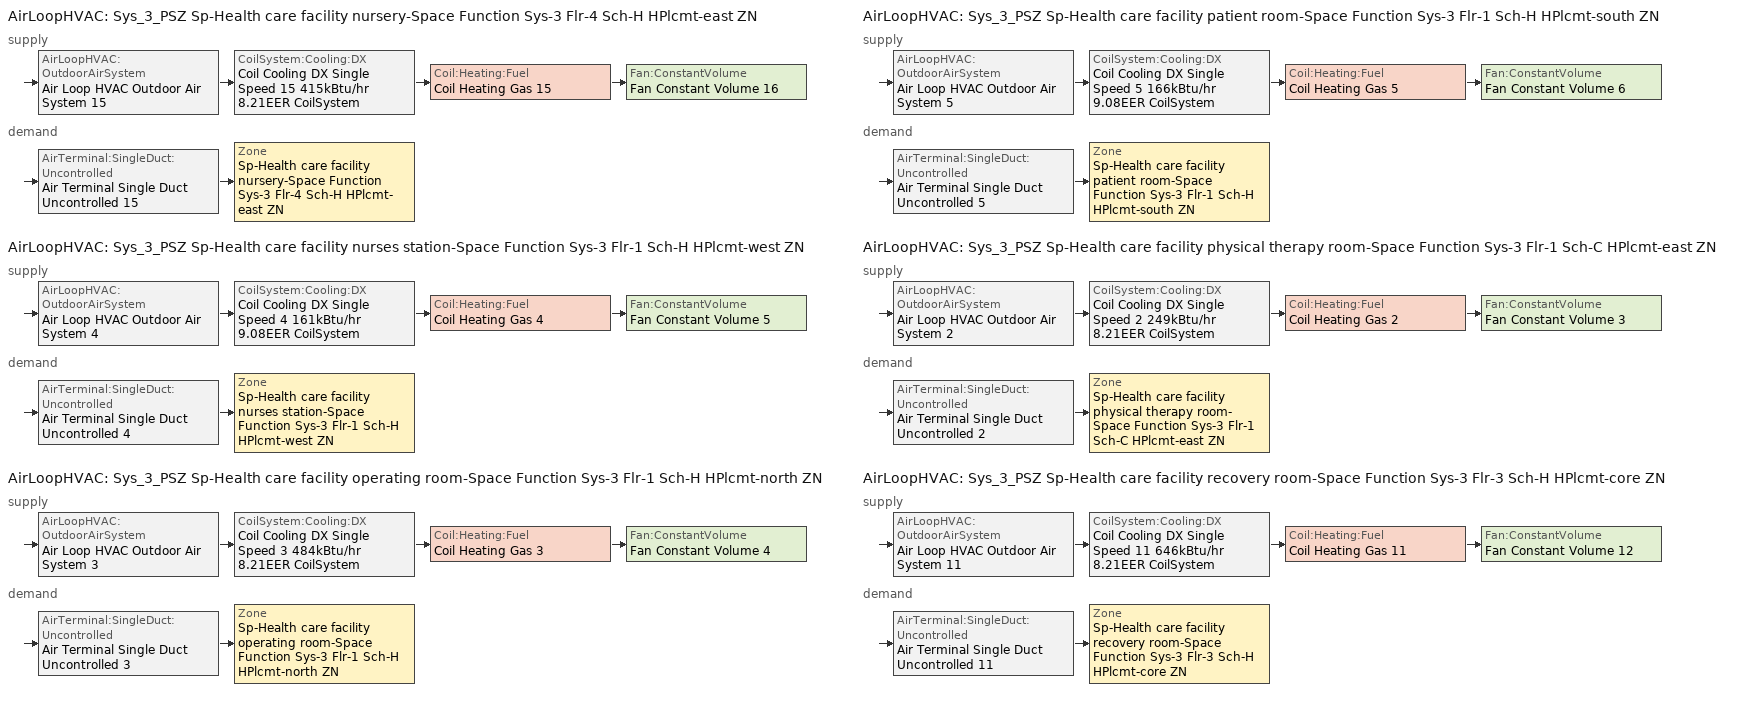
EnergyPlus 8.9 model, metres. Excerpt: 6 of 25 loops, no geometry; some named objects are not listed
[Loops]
AirLoopHVAC 'Sys_3_PSZ Sp-Health care facility nursery-Space Function Sys-3 Flr-4 Sch-H HPlcmt-east ZN'
 supply: AirLoopHVAC:OutdoorAirSystem 'Air Loop HVAC Outdoor Air System 15' > CoilSystem:Cooling:DX 'Coil Cooling DX Single Speed 15 415kBtu/hr 8.21EER CoilSystem' > Coil:Heating:Fuel 'Coil Heating Gas 15' > Fan:ConstantVolume 'Fan Constant Volume 16'
 demand: AirTerminal:SingleDuct:Uncontrolled 'Air Terminal Single Duct Uncontrolled 15' > Zone 'Sp-Health care facility nursery-Space Function Sys-3 Flr-4 Sch-H HPlcmt-east ZN'
AirLoopHVAC 'Sys_3_PSZ Sp-Health care facility nurses station-Space Function Sys-3 Flr-1 Sch-H HPlcmt-west ZN'
 supply: AirLoopHVAC:OutdoorAirSystem 'Air Loop HVAC Outdoor Air System 4' > CoilSystem:Cooling:DX 'Coil Cooling DX Single Speed 4 161kBtu/hr 9.08EER CoilSystem' > Coil:Heating:Fuel 'Coil Heating Gas 4' > Fan:ConstantVolume 'Fan Constant Volume 5'
 demand: AirTerminal:SingleDuct:Uncontrolled 'Air Terminal Single Duct Uncontrolled 4' > Zone 'Sp-Health care facility nurses station-Space Function Sys-3 Flr-1 Sch-H HPlcmt-west ZN'
AirLoopHVAC 'Sys_3_PSZ Sp-Health care facility operating room-Space Function Sys-3 Flr-1 Sch-H HPlcmt-north ZN'
 supply: AirLoopHVAC:OutdoorAirSystem 'Air Loop HVAC Outdoor Air System 3' > CoilSystem:Cooling:DX 'Coil Cooling DX Single Speed 3 484kBtu/hr 8.21EER CoilSystem' > Coil:Heating:Fuel 'Coil Heating Gas 3' > Fan:ConstantVolume 'Fan Constant Volume 4'
 demand: AirTerminal:SingleDuct:Uncontrolled 'Air Terminal Single Duct Uncontrolled 3' > Zone 'Sp-Health care facility operating room-Space Function Sys-3 Flr-1 Sch-H HPlcmt-north ZN'
AirLoopHVAC 'Sys_3_PSZ Sp-Health care facility patient room-Space Function Sys-3 Flr-1 Sch-H HPlcmt-south ZN'
 supply: AirLoopHVAC:OutdoorAirSystem 'Air Loop HVAC Outdoor Air System 5' > CoilSystem:Cooling:DX 'Coil Cooling DX Single Speed 5 166kBtu/hr 9.08EER CoilSystem' > Coil:Heating:Fuel 'Coil Heating Gas 5' > Fan:ConstantVolume 'Fan Constant Volume 6'
 demand: AirTerminal:SingleDuct:Uncontrolled 'Air Terminal Single Duct Uncontrolled 5' > Zone 'Sp-Health care facility patient room-Space Function Sys-3 Flr-1 Sch-H HPlcmt-south ZN'
AirLoopHVAC 'Sys_3_PSZ Sp-Health care facility physical therapy room-Space Function Sys-3 Flr-1 Sch-C HPlcmt-east ZN'
 supply: AirLoopHVAC:OutdoorAirSystem 'Air Loop HVAC Outdoor Air System 2' > CoilSystem:Cooling:DX 'Coil Cooling DX Single Speed 2 249kBtu/hr 8.21EER CoilSystem' > Coil:Heating:Fuel 'Coil Heating Gas 2' > Fan:ConstantVolume 'Fan Constant Volume 3'
 demand: AirTerminal:SingleDuct:Uncontrolled 'Air Terminal Single Duct Uncontrolled 2' > Zone 'Sp-Health care facility physical therapy room-Space Function Sys-3 Flr-1 Sch-C HPlcmt-east ZN'
AirLoopHVAC 'Sys_3_PSZ Sp-Health care facility recovery room-Space Function Sys-3 Flr-3 Sch-H HPlcmt-core ZN'
 supply: AirLoopHVAC:OutdoorAirSystem 'Air Loop HVAC Outdoor Air System 11' > CoilSystem:Cooling:DX 'Coil Cooling DX Single Speed 11 646kBtu/hr 8.21EER CoilSystem' > Coil:Heating:Fuel 'Coil Heating Gas 11' > Fan:ConstantVolume 'Fan Constant Volume 12'
 demand: AirTerminal:SingleDuct:Uncontrolled 'Air Terminal Single Duct Uncontrolled 11' > Zone 'Sp-Health care facility recovery room-Space Function Sys-3 Flr-3 Sch-H HPlcmt-core ZN'
[ZoneControl:Thermostat] Control Object Type 1=ThermostatSetpoint:DualSetpoint
Name | Zone or ZoneList | Control Type Schedule | Control Name 1
Sp-Health care facility nursery-Space Function Sys-3 Flr-4 Sch-H HPlcmt-east ZN Thermostat | Sp-Health care facility nursery-Space Function Sys-3 Flr-4 Sch-H HPlcmt-east ZN | Sp-Health care facility nursery-Space Function Sys-3 Flr-4 Sch-H HPlcmt-east ZN Thermostat Schedule | Space Function Health care facility nursery Thermostat 2
Sp-Health care facility nurses station-Space Function Sys-3 Flr-1 Sch-H HPlcmt-west ZN Thermostat | Sp-Health care facility nurses station-Space Function Sys-3 Flr-1 Sch-H HPlcmt-west ZN | Sp-Health care facility nurses station-Space Function Sys-3 Flr-1 Sch-H HPlcmt-west ZN Thermostat Schedule | Space Function Health care facility nurses station Thermostat 2
Sp-Health care facility operating room-Space Function Sys-3 Flr-1 Sch-H HPlcmt-north ZN Thermostat | Sp-Health care facility operating room-Space Function Sys-3 Flr-1 Sch-H HPlcmt-north ZN | Sp-Health care facility operating room-Space Function Sys-3 Flr-1 Sch-H HPlcmt-north ZN Thermostat Schedule | Space Function Health care facility operating room Thermostat 2
Sp-Health care facility patient room-Space Function Sys-3 Flr-1 Sch-H HPlcmt-south ZN Thermostat | Sp-Health care facility patient room-Space Function Sys-3 Flr-1 Sch-H HPlcmt-south ZN | Sp-Health care facility patient room-Space Function Sys-3 Flr-1 Sch-H HPlcmt-south ZN Thermostat Schedule | Space Function Health care facility patient room Thermostat 2
Sp-Health care facility physical therapy room-Space Function Sys-3 Flr-1 Sch-C HPlcmt-east ZN Thermostat | Sp-Health care facility physical therapy room-Space Function Sys-3 Flr-1 Sch-C HPlcmt-east ZN | Sp-Health care facility physical therapy room-Space Function Sys-3 Flr-1 Sch-C HPlcmt-east ZN Thermostat Schedule | Space Function Health care facility physical therapy room Thermostat 2
Sp-Health care facility recovery room-Space Function Sys-3 Flr-3 Sch-H HPlcmt-core ZN Thermostat | Sp-Health care facility recovery room-Space Function Sys-3 Flr-3 Sch-H HPlcmt-core ZN | Sp-Health care facility recovery room-Space Function Sys-3 Flr-3 Sch-H HPlcmt-core ZN Thermostat Schedule | Space Function Health care facility recovery room Thermostat 2
[ThermostatSetpoint:DualSetpoint]
Name | Heating Setpoint Temperature Schedule | Cooling Setpoint Temperature Schedule
Space Function Health care facility nursery Thermostat 2; Space Function Health care facility nurses station Thermostat 2; Space Function Health care facility operating room Thermostat 2; Space Function Health care facility patient room Thermostat 2; Space Function Health care facility recovery room Thermostat 2 | NECB-H-Thermostat Setpoint-Heating | NECB-H-Thermostat Setpoint-Cooling
Space Function Health care facility physical therapy room Thermostat 2 | NECB-C-Thermostat Setpoint-Heating | NECB-C-Thermostat Setpoint-Cooling
[AirTerminal:SingleDuct:Uncontrolled] Availability Schedule=Always On Discrete; Maximum Air Flow Rate {m3/s}=AutoSize
Air Terminal Single Duct Uncontrolled 15; Air Terminal Single Duct Uncontrolled 4; Air Terminal Single Duct Uncontrolled 3; Air Terminal Single Duct Uncontrolled 5; Air Terminal Single Duct Uncontrolled 2; Air Terminal Single Duct Uncontrolled 11
[Zone equipment]
Sp-Health care facility nursery-Space Function Sys-3 Flr-4 Sch-H HPlcmt-east ZN: Air Terminal Single Duct Uncontrolled 15, Zone HVAC Baseboard Convective Water 14
Sp-Health care facility nurses station-Space Function Sys-3 Flr-1 Sch-H HPlcmt-west ZN: Air Terminal Single Duct Uncontrolled 4, Zone HVAC Baseboard Convective Water 3
Sp-Health care facility operating room-Space Function Sys-3 Flr-1 Sch-H HPlcmt-north ZN: Air Terminal Single Duct Uncontrolled 3, Zone HVAC Baseboard Convective Water 2
Sp-Health care facility patient room-Space Function Sys-3 Flr-1 Sch-H HPlcmt-south ZN: Air Terminal Single Duct Uncontrolled 5, Zone HVAC Baseboard Convective Water 4
Sp-Health care facility physical therapy room-Space Function Sys-3 Flr-1 Sch-C HPlcmt-east ZN: Air Terminal Single Duct Uncontrolled 2, Zone HVAC Baseboard Convective Water 1
Sp-Health care facility recovery room-Space Function Sys-3 Flr-3 Sch-H HPlcmt-core ZN: Air Terminal Single Duct Uncontrolled 11, Zone HVAC Baseboard Convective Water 10
[Sizing:Zone] Zone Cooling Design Supply Air Temperature Input Method=SupplyAirTemperature; Zone Cooling Design Supply Air Temperature {C}=13; Zone Cooling Design Supply Air Temperature Difference {deltaC}=11.11; Zone Heating Design Supply Air Temperature Input Method=SupplyAirTemperature; Zone Heating Design Supply Air Temperature {C}=43; Zone Heating Design Supply Air Temperature Difference {deltaC}=11.11; Zone Cooling Design Supply Air Humidity Ratio {kgWater/kgDryAir}=0.0085; Zone Heating Design Supply Air Humidity Ratio {kgWater/kgDryAir}=0.008; Zone Heating Sizing Factor=1.3; Zone Cooling Sizing Factor=1.1; Cooling Design Air Flow Method=DesignDay; Cooling Design Air Flow Rate {m3/s}=0; Cooling Minimum Air Flow per Zone Floor Area {m3/s-m2}=0.000762; Cooling Minimum Air Flow {m3/s}=0; Cooling Minimum Air Flow Fraction=0; Heating Design Air Flow Method=DesignDay; Heating Design Air Flow Rate {m3/s}=0; Heating Maximum Air Flow per Zone Floor Area {m3/s-m2}=0.002032; Heating Maximum Air Flow {m3/s}=0.141576; Heating Maximum Air Flow Fraction=0.3; Account for Dedicated Outdoor Air System=No
Name | Design Specification Outdoor Air Object | Design Specification Zone Air Distribution Object
Sp-Health care facility nursery-Space Function Sys-3 Flr-4 Sch-H HPlcmt-east ZN | Space Function Health care facility nursery Ventilation | Sp-Health care facility nursery-Space Function Sys-3 Flr-4 Sch-H HPlcmt-east ZN Design Spec Zone Air Dist
Sp-Health care facility nurses station-Space Function Sys-3 Flr-1 Sch-H HPlcmt-west ZN | Space Function Health care facility nurses station Ventilation | Sp-Health care facility nurses station-Space Function Sys-3 Flr-1 Sch-H HPlcmt-west ZN Design Spec Zone Air Dist
Sp-Health care facility operating room-Space Function Sys-3 Flr-1 Sch-H HPlcmt-north ZN | Space Function Health care facility operating room Ventilation | Sp-Health care facility operating room-Space Function Sys-3 Flr-1 Sch-H HPlcmt-north ZN Design Spec Zone Air Dist
Sp-Health care facility patient room-Space Function Sys-3 Flr-1 Sch-H HPlcmt-south ZN | Space Function Health care facility patient room Ventilation | Sp-Health care facility patient room-Space Function Sys-3 Flr-1 Sch-H HPlcmt-south ZN Design Spec Zone Air Dist
Sp-Health care facility physical therapy room-Space Function Sys-3 Flr-1 Sch-C HPlcmt-east ZN | Space Function Health care facility physical therapy room Ventilation | Sp-Health care facility physical therapy room-Space Function Sys-3 Flr-1 Sch-C HPlcmt-east ZN Design Spec Zone Air Dist
Sp-Health care facility recovery room-Space Function Sys-3 Flr-3 Sch-H HPlcmt-core ZN | Space Function Health care facility recovery room Ventilation | Sp-Health care facility recovery room-Space Function Sys-3 Flr-3 Sch-H HPlcmt-core ZN Design Spec Zone Air Dist
[DesignSpecification:ZoneAirDistribution] Zone Air Distribution Effectiveness in Cooling Mode=1; Zone Air Distribution Effectiveness in Heating Mode=1
Sp-Health care facility nursery-Space Function Sys-3 Flr-4 Sch-H HPlcmt-east ZN Design Spec Zone Air Dist; Sp-Health care facility nurses station-Space Function Sys-3 Flr-1 Sch-H HPlcmt-west ZN Design Spec Zone Air Dist; Sp-Health care facility operating room-Space Function Sys-3 Flr-1 Sch-H HPlcmt-north ZN Design Spec Zone Air Dist; Sp-Health care facility patient room-Space Function Sys-3 Flr-1 Sch-H HPlcmt-south ZN Design Spec Zone Air Dist; Sp-Health care facility physical therapy room-Space Function Sys-3 Flr-1 Sch-C HPlcmt-east ZN Design Spec Zone Air Dist; Sp-Health care facility recovery room-Space Function Sys-3 Flr-3 Sch-H HPlcmt-core ZN Design Spec Zone Air Dist
[Controller:MechanicalVentilation] Demand Controlled Ventilation=No; System Outdoor Air Method=ZoneSum
Name | Availability Schedule | Zone Name 1 | Design Specification Outdoor Air Object Name 1 | Design Specification Zone Air Distribution Object Name 1
Controller Mechanical Ventilation 15 | Sys_3_PSZ Sp-Health care facility nursery-Space Function Sys-3 Flr-4 Sch-H HPlcmt-east ZN Occ Sch | Sp-Health care facility nursery-Space Function Sys-3 Flr-4 Sch-H HPlcmt-east ZN | Space Function Health care facility nursery Ventilation | Sp-Health care facility nursery-Space Function Sys-3 Flr-4 Sch-H HPlcmt-east ZN Design Spec Zone Air Dist
Controller Mechanical Ventilation 4 | Sys_3_PSZ Sp-Health care facility nurses station-Space Function Sys-3 Flr-1 Sch-H HPlcmt-west ZN Occ Sch | Sp-Health care facility nurses station-Space Function Sys-3 Flr-1 Sch-H HPlcmt-west ZN | Space Function Health care facility nurses station Ventilation | Sp-Health care facility nurses station-Space Function Sys-3 Flr-1 Sch-H HPlcmt-west ZN Design Spec Zone Air Dist
Controller Mechanical Ventilation 3 | Sys_3_PSZ Sp-Health care facility operating room-Space Function Sys-3 Flr-1 Sch-H HPlcmt-north ZN Occ Sch | Sp-Health care facility operating room-Space Function Sys-3 Flr-1 Sch-H HPlcmt-north ZN | Space Function Health care facility operating room Ventilation | Sp-Health care facility operating room-Space Function Sys-3 Flr-1 Sch-H HPlcmt-north ZN Design Spec Zone Air Dist
Controller Mechanical Ventilation 5 | Sys_3_PSZ Sp-Health care facility patient room-Space Function Sys-3 Flr-1 Sch-H HPlcmt-south ZN Occ Sch | Sp-Health care facility patient room-Space Function Sys-3 Flr-1 Sch-H HPlcmt-south ZN | Space Function Health care facility patient room Ventilation | Sp-Health care facility patient room-Space Function Sys-3 Flr-1 Sch-H HPlcmt-south ZN Design Spec Zone Air Dist
Controller Mechanical Ventilation 2 | Sys_3_PSZ Sp-Health care facility physical therapy room-Space Function Sys-3 Flr-1 Sch-C HPlcmt-east ZN Occ Sch | Sp-Health care facility physical therapy room-Space Function Sys-3 Flr-1 Sch-C HPlcmt-east ZN | Space Function Health care facility physical therapy room Ventilation | Sp-Health care facility physical therapy room-Space Function Sys-3 Flr-1 Sch-C HPlcmt-east ZN Design Spec Zone Air Dist
Controller Mechanical Ventilation 11 | Sys_3_PSZ Sp-Health care facility recovery room-Space Function Sys-3 Flr-3 Sch-H HPlcmt-core ZN Occ Sch | Sp-Health care facility recovery room-Space Function Sys-3 Flr-3 Sch-H HPlcmt-core ZN | Space Function Health care facility recovery room Ventilation | Sp-Health care facility recovery room-Space Function Sys-3 Flr-3 Sch-H HPlcmt-core ZN Design Spec Zone Air Dist
[DesignSpecification:OutdoorAir] Outdoor Air Method=Sum; Outdoor Air Flow per Person {m3/s-person}=0; Outdoor Air Flow per Zone {m3/s}=0; Outdoor Air Flow Air Changes per Hour {1/hr}=0
Name | Outdoor Air Flow per Zone Floor Area {m3/s-m2}
Space Function Health care facility nursery Ventilation; Space Function Health care facility nurses station Ventilation; Space Function Health care facility patient room Ventilation | 0.001524
Space Function Health care facility operating room Ventilation; Space Function Health care facility recovery room Ventilation | 0.004572
Space Function Health care facility physical therapy room Ventilation | 0.002286
[Fan:ConstantVolume] Fan Total Efficiency=0.39975; Pressure Rise {Pa}=640; Maximum Flow Rate {m3/s}=AutoSize; Motor Efficiency=0.615; Motor In Airstream Fraction=1
Name | Availability Schedule
Fan Constant Volume 16 | Sys_3_PSZ Sp-Health care facility nursery-Space Function Sys-3 Flr-4 Sch-H HPlcmt-east ZN Occ Sch
Fan Constant Volume 5 | Sys_3_PSZ Sp-Health care facility nurses station-Space Function Sys-3 Flr-1 Sch-H HPlcmt-west ZN Occ Sch
Fan Constant Volume 4 | Sys_3_PSZ Sp-Health care facility operating room-Space Function Sys-3 Flr-1 Sch-H HPlcmt-north ZN Occ Sch
Fan Constant Volume 6 | Sys_3_PSZ Sp-Health care facility patient room-Space Function Sys-3 Flr-1 Sch-H HPlcmt-south ZN Occ Sch
Fan Constant Volume 3 | Sys_3_PSZ Sp-Health care facility physical therapy room-Space Function Sys-3 Flr-1 Sch-C HPlcmt-east ZN Occ Sch
Fan Constant Volume 12 | Sys_3_PSZ Sp-Health care facility recovery room-Space Function Sys-3 Flr-3 Sch-H HPlcmt-core ZN Occ Sch
[AirLoopHVAC] Design Supply Air Flow Rate {m3/s}=AutoSize
Sys_3_PSZ Sp-Health care facility nursery-Space Function Sys-3 Flr-4 Sch-H HPlcmt-east ZN; Sys_3_PSZ Sp-Health care facility nurses station-Space Function Sys-3 Flr-1 Sch-H HPlcmt-west ZN; Sys_3_PSZ Sp-Health care facility operating room-Space Function Sys-3 Flr-1 Sch-H HPlcmt-north ZN; Sys_3_PSZ Sp-Health care facility patient room-Space Function Sys-3 Flr-1 Sch-H HPlcmt-south ZN; Sys_3_PSZ Sp-Health care facility physical therapy room-Space Function Sys-3 Flr-1 Sch-C HPlcmt-east ZN; Sys_3_PSZ Sp-Health care facility recovery room-Space Function Sys-3 Flr-3 Sch-H HPlcmt-core ZN
[Sizing:System] Type of Load to Size On=Sensible; Design Outdoor Air Flow Rate {m3/s}=Autosize; Central Heating Maximum System Air Flow Ratio=1; Preheat Design Temperature {C}=7; Preheat Design Humidity Ratio {kgWater/kgDryAir}=0.008; Precool Design Temperature {C}=13; Precool Design Humidity Ratio {kgWater/kgDryAir}=0.008; Central Cooling Design Supply Air Temperature {C}=13; Central Heating Design Supply Air Temperature {C}=43; Type of Zone Sum to Use=NonCoincident; 100% Outdoor Air in Cooling=No; 100% Outdoor Air in Heating=No; Central Cooling Design Supply Air Humidity Ratio {kgWater/kgDryAir}=0.0085; Central Heating Design Supply Air Humidity Ratio {kgWater/kgDryAir}=0.008; Cooling Supply Air Flow Rate Method=DesignDay; Cooling Supply Air Flow Rate {m3/s}=0; Cooling Supply Air Flow Rate Per Floor Area {m3/s-m2}=0.00996765; Cooling Fraction of Autosized Cooling Supply Air Flow Rate=1; Cooling Supply Air Flow Rate Per Unit Cooling Capacity {m3/s-W}=3.94755e-05; Heating Supply Air Flow Rate Method=DesignDay; Heating Supply Air Flow Rate {m3/s}=0; Heating Supply Air Flow Rate Per Floor Area {m3/s-m2}=0.00996765; Heating Fraction of Autosized Heating Supply Air Flow Rate=1; Heating Fraction of Autosized Cooling Supply Air Flow Rate=1; Heating Supply Air Flow Rate Per Unit Heating Capacity {m3/s-W}=3.15882e-05; System Outdoor Air Method=ZoneSum; Zone Maximum Outdoor Air Fraction=1; Cooling Design Capacity Method=CoolingDesignCapacity; Cooling Design Capacity {W}=Autosize; Cooling Design Capacity Per Floor Area {W/m2}=234.7; Fraction of Autosized Cooling Design Capacity=1; Heating Design Capacity Method=HeatingDesignCapacity; Heating Design Capacity {W}=Autosize; Heating Design Capacity Per Floor Area {W/m2}=157; Fraction of Autosized Heating Design Capacity=1; Central Cooling Capacity Control Method=OnOff
Sys_3_PSZ Sp-Health care facility nursery-Space Function Sys-3 Flr-4 Sch-H HPlcmt-east ZN; Sys_3_PSZ Sp-Health care facility nurses station-Space Function Sys-3 Flr-1 Sch-H HPlcmt-west ZN; Sys_3_PSZ Sp-Health care facility operating room-Space Function Sys-3 Flr-1 Sch-H HPlcmt-north ZN; Sys_3_PSZ Sp-Health care facility patient room-Space Function Sys-3 Flr-1 Sch-H HPlcmt-south ZN; Sys_3_PSZ Sp-Health care facility physical therapy room-Space Function Sys-3 Flr-1 Sch-C HPlcmt-east ZN; Sys_3_PSZ Sp-Health care facility recovery room-Space Function Sys-3 Flr-3 Sch-H HPlcmt-core ZN
[Controller:OutdoorAir] Minimum Outdoor Air Flow Rate {m3/s}=Autosize; Maximum Outdoor Air Flow Rate {m3/s}=Autosize; Economizer Control Type=DifferentialEnthalpy; Economizer Control Action Type=ModulateFlow; Lockout Type=NoLockout; Minimum Limit Type=FixedMinimum; High Humidity Control=No; Control High Indoor Humidity Based on Outdoor Humidity Ratio=Yes; Heat Recovery Bypass Control Type=BypassWhenOAFlowGreaterThanMinimum
Name | Minimum Outdoor Air Schedule | Mechanical Ventilation Controller
Controller Outdoor Air 15 | Sys_3_PSZ Sp-Health care facility nursery-Space Function Sys-3 Flr-4 Sch-H HPlcmt-east ZN Occ Sch | Controller Mechanical Ventilation 15
Controller Outdoor Air 4 | Sys_3_PSZ Sp-Health care facility nurses station-Space Function Sys-3 Flr-1 Sch-H HPlcmt-west ZN Occ Sch | Controller Mechanical Ventilation 4
Controller Outdoor Air 3 | Sys_3_PSZ Sp-Health care facility operating room-Space Function Sys-3 Flr-1 Sch-H HPlcmt-north ZN Occ Sch | Controller Mechanical Ventilation 3
Controller Outdoor Air 5 | Sys_3_PSZ Sp-Health care facility patient room-Space Function Sys-3 Flr-1 Sch-H HPlcmt-south ZN Occ Sch | Controller Mechanical Ventilation 5
Controller Outdoor Air 2 | Sys_3_PSZ Sp-Health care facility physical therapy room-Space Function Sys-3 Flr-1 Sch-C HPlcmt-east ZN Occ Sch | Controller Mechanical Ventilation 2
Controller Outdoor Air 11 | Sys_3_PSZ Sp-Health care facility recovery room-Space Function Sys-3 Flr-3 Sch-H HPlcmt-core ZN Occ Sch | Controller Mechanical Ventilation 11
[HeatExchanger:AirToAir:SensibleAndLatent] Availability Schedule=Always On Discrete; Nominal Supply Air Flow Rate {m3/s}=Autosize; Sensible Effectiveness at 100% Heating Air Flow=0.5; Latent Effectiveness at 100% Heating Air Flow=0.5; Sensible Effectiveness at 75% Heating Air Flow=0.5; Latent Effectiveness at 75% Heating Air Flow=0.5; Sensible Effectiveness at 100% Cooling Air Flow=0.5; Latent Effectiveness at 100% Cooling Air Flow=0.5; Sensible Effectiveness at 75% Cooling Air Flow=0.5; Latent Effectiveness at 75% Cooling Air Flow=0.5; Supply Air Outlet Temperature Control=Yes; Heat Exchanger Type=Rotary; Frost Control Type=ExhaustOnly; Threshold Temperature {C}=-23.3; Initial Defrost Time Fraction=0.167; Rate of Defrost Time Fraction Increase {1/K}=1.44; Economizer Lockout=Yes
Name | Nominal Electric Power {W}
Sys_3_PSZ Sp-Health care facility nursery-Space Function Sys-3 Flr-4 Sch-H HPlcmt-east ZN ERV; Sys_3_PSZ Sp-Health care facility nurses station-Space Function Sys-3 Flr-1 Sch-H HPlcmt-west ZN ERV; Sys_3_PSZ Sp-Health care facility patient room-Space Function Sys-3 Flr-1 Sch-H HPlcmt-south ZN ERV | 2100.26
Sys_3_PSZ Sp-Health care facility operating room-Space Function Sys-3 Flr-1 Sch-H HPlcmt-north ZN ERV | 6200.77
Sys_3_PSZ Sp-Health care facility physical therapy room-Space Function Sys-3 Flr-1 Sch-C HPlcmt-east ZN ERV | 3125.38
Sys_3_PSZ Sp-Health care facility recovery room-Space Function Sys-3 Flr-3 Sch-H HPlcmt-core ZN ERV | 8251.025
[SetpointManager:OutdoorAirPretreat] Control Variable=Temperature; Minimum Setpoint Temperature {C}=-99; Maximum Setpoint Temperature {C}=99; Minimum Setpoint Humidity Ratio {kgWater/kgDryAir}=1e-05; Maximum Setpoint Humidity Ratio {kgWater/kgDryAir}=1
Setpoint Manager Outdoor Air Pretreat 5; Setpoint Manager Outdoor Air Pretreat 6; Setpoint Manager Outdoor Air Pretreat 7; Setpoint Manager Outdoor Air Pretreat 8; Setpoint Manager Outdoor Air Pretreat 9; Setpoint Manager Outdoor Air Pretreat 10
[SetpointManager:MixedAir] Control Variable=Temperature
Node 254 OS Default SPM; Node 253 OS Default SPM; Node 252 OS Default SPM; Node 111 OS Default SPM; Node 110 OS Default SPM; Node 109 OS Default SPM; Node 98 OS Default SPM; Node 97 OS Default SPM; Node 96 OS Default SPM; Node 124 OS Default SPM; Node 123 OS Default SPM; Node 122 OS Default SPM; Node 85 OS Default SPM; Node 84 OS Default SPM; Node 83 OS Default SPM; Node 202 OS Default SPM; Node 201 OS Default SPM; Node 200 OS Default SPM
[CoilSystem:Cooling:DX] Availability Schedule=Always On Discrete
Name | Cooling Coil
Coil Cooling DX Single Speed 15 415kBtu/hr 8.21EER CoilSystem | Coil Cooling DX Single Speed 15 415kBtu/hr 8.21EER
Coil Cooling DX Single Speed 4 161kBtu/hr 9.08EER CoilSystem | Coil Cooling DX Single Speed 4 161kBtu/hr 9.08EER
Coil Cooling DX Single Speed 3 484kBtu/hr 8.21EER CoilSystem | Coil Cooling DX Single Speed 3 484kBtu/hr 8.21EER
Coil Cooling DX Single Speed 5 166kBtu/hr 9.08EER CoilSystem | Coil Cooling DX Single Speed 5 166kBtu/hr 9.08EER
Coil Cooling DX Single Speed 2 249kBtu/hr 8.21EER CoilSystem | Coil Cooling DX Single Speed 2 249kBtu/hr 8.21EER
Coil Cooling DX Single Speed 11 646kBtu/hr 8.21EER CoilSystem | Coil Cooling DX Single Speed 11 646kBtu/hr 8.21EER
[Coil:Cooling:DX:SingleSpeed] Availability Schedule=Always On Discrete; Gross Rated Total Cooling Capacity {W}=Autosize; Gross Rated Sensible Heat Ratio=Autosize; Rated Air Flow Rate {m3/s}=Autosize; Rated Evaporator Fan Power Per Volume Flow Rate {W/(m3/s)}=773.3; Total Cooling Capacity Function of Temperature Curve=DXCOOL-NECB2011-REF-CAPFT; Total Cooling Capacity Function of Flow Fraction Curve=DXCOOL-NECB2011-REF-CAPFFLOW; Energy Input Ratio Function of Temperature Curve=DXCOOL-NECB2011-REF-COOLEIRFT; Energy Input Ratio Function of Flow Fraction Curve=DXCOOL-NECB2011-REF-COOLEIRFFLOW; Part Load Fraction Correlation Curve=DXCOOL-NECB2011-REF-COOLPLFFPLR; Condenser Type=AirCooled; Evaporative Condenser Effectiveness=0; Evaporative Condenser Air Flow Rate {m3/s}=Autosize; Evaporative Condenser Pump Rated Power Consumption {W}=Autosize; Crankcase Heater Capacity {W}=0; Maximum Outdoor Dry-Bulb Temperature for Crankcase Heater Operation {C}=0; Basin Heater Capacity {W/K}=0; Basin Heater Setpoint Temperature {C}=10
Name | Gross Rated Cooling COP {W/W}
Coil Cooling DX Single Speed 15 415kBtu/hr 8.21EER | 3.04218
Coil Cooling DX Single Speed 4 161kBtu/hr 9.08EER | 3.18394
Coil Cooling DX Single Speed 3 484kBtu/hr 8.21EER | 3.08664
Coil Cooling DX Single Speed 5 166kBtu/hr 9.08EER | 3.18704
Coil Cooling DX Single Speed 2 249kBtu/hr 8.21EER | 2.93502
Coil Cooling DX Single Speed 11 646kBtu/hr 8.21EER | 3.19053
[Coil:Heating:Fuel] Availability Schedule=Always On Discrete; Fuel Type=NaturalGas; Burner Efficiency=0.81; Nominal Capacity {W}=AutoSize; Parasitic Electric Load {W}=0; Part Load Fraction Correlation Curve=FURNACE-EFFPLR-NECB2011; Parasitic Fuel Load {W}=0
Coil Heating Gas 15; Coil Heating Gas 4; Coil Heating Gas 3; Coil Heating Gas 5; Coil Heating Gas 2; Coil Heating Gas 11
[SetpointManager:SingleZone:Reheat] Control Variable=Temperature; Minimum Supply Air Temperature {C}=13; Maximum Supply Air Temperature {C}=43
Name | Control Zone
Setpoint Manager Single Zone Reheat 15 | Sp-Health care facility nursery-Space Function Sys-3 Flr-4 Sch-H HPlcmt-east ZN
Setpoint Manager Single Zone Reheat 4 | Sp-Health care facility nurses station-Space Function Sys-3 Flr-1 Sch-H HPlcmt-west ZN
Setpoint Manager Single Zone Reheat 3 | Sp-Health care facility operating room-Space Function Sys-3 Flr-1 Sch-H HPlcmt-north ZN
Setpoint Manager Single Zone Reheat 5 | Sp-Health care facility patient room-Space Function Sys-3 Flr-1 Sch-H HPlcmt-south ZN
Setpoint Manager Single Zone Reheat 2 | Sp-Health care facility physical therapy room-Space Function Sys-3 Flr-1 Sch-C HPlcmt-east ZN
Setpoint Manager Single Zone Reheat 11 | Sp-Health care facility recovery room-Space Function Sys-3 Flr-3 Sch-H HPlcmt-core ZN
[Schedule:Compact]
Sp-Health care facility nursery-Space Function Sys-3 Flr-4 Sch-H HPlcmt-east ZN Thermostat Schedule; Sp-Health care facility nurses station-Space Function Sys-3 Flr-1 Sch-H HPlcmt-west ZN Thermostat Schedule; Sp-Health care facility operating room-Space Function Sys-3 Flr-1 Sch-H HPlcmt-north ZN Thermostat Schedule; Sp-Health care facility patient room-Space Function Sys-3 Flr-1 Sch-H HPlcmt-south ZN Thermostat Schedule; Sp-Health care facility physical therapy room-Space Function Sys-3 Flr-1 Sch-C HPlcmt-east ZN Thermostat Schedule; Sp-Health care facility recovery room-Space Function Sys-3 Flr-3 Sch-H HPlcmt-core ZN Thermostat Schedule: Through: 12/31, For: AllDays, Until: 24:00, 4
[Schedule:Day:Interval]
NECB-C-Thermostat Setpoint-Heating Sun|Hol Day: No, 09:00, 18, 10:00, 20, 19:00, 22, 24:00, 18
NECB-C-Thermostat Setpoint-Heating Default|Wkdy Day; NECB-C-Thermostat Setpoint-Heating Sat Day; NECB-C-Thermostat Setpoint-Heating Default: No, 07:00, 18, 08:00, 20, 21:00, 22, 24:00, 18
NECB-C-Thermostat Setpoint-Cooling Sun|Hol Day: No, 07:00, 35, 19:00, 24, 24:00, 35
NECB-C-Thermostat Setpoint-Cooling Default|Wkdy Day; NECB-C-Thermostat Setpoint-Cooling Sat Day; NECB-C-Thermostat Setpoint-Cooling Default: No, 07:00, 35, 21:00, 24, 24:00, 35
NECB-H-Thermostat Setpoint-Heating Sun|Hol Day; NECB-H-Thermostat Setpoint-Heating Default|Wkdy Day; NECB-H-Thermostat Setpoint-Heating Sat Day; NECB-H-Thermostat Setpoint-Heating Default: No, 01:00, 22, 07:00, 18, 08:00, 20, 24:00, 22
NECB-H-Thermostat Setpoint-Cooling Sun|Hol Day; NECB-H-Thermostat Setpoint-Cooling Default|Wkdy Day; NECB-H-Thermostat Setpoint-Cooling Sat Day; NECB-H-Thermostat Setpoint-Cooling Default: No, 24:00, 24
Sys_3_PSZ Sp-Health care facility nursery-Space Function Sys-3 Flr-4 Sch-H HPlcmt-east ZN Occ Sch Sunday; Sys_3_PSZ Sp-Health care facility nursery-Space Function Sys-3 Flr-4 Sch-H HPlcmt-east ZN Occ Sch Monday; Sys_3_PSZ Sp-Health care facility nursery-Space Function Sys-3 Flr-4 Sch-H HPlcmt-east ZN Occ Sch Tuesday; Sys_3_PSZ Sp-Health care facility nursery-Space Function Sys-3 Flr-4 Sch-H HPlcmt-east ZN Occ Sch Wednesday; Sys_3_PSZ Sp-Health care facility nursery-Space Function Sys-3 Flr-4 Sch-H HPlcmt-east ZN Occ Sch Thursday; Sys_3_PSZ Sp-Health care facility nursery-Space Function Sys-3 Flr-4 Sch-H HPlcmt-east ZN Occ Sch Friday; Sys_3_PSZ Sp-Health care facility nursery-Space Function Sys-3 Flr-4 Sch-H HPlcmt-east ZN Occ Sch Saturday; Sys_3_PSZ Sp-Health care facility nursery-Space Function Sys-3 Flr-4 Sch-H HPlcmt-east ZN Occ Sch Default; Sys_3_PSZ Sp-Health care facility nursery-Space Function Sys-3 Flr-4 Sch-H HPlcmt-east ZN Occ Sch Summer Design Day; Sys_3_PSZ Sp-Health care facility nursery-Space Function Sys-3 Flr-4 Sch-H HPlcmt-east ZN Occ Sch Winter Design Day; Sys_3_PSZ Sp-Health care facility nurses station-Space Function Sys-3 Flr-1 Sch-H HPlcmt-west ZN Occ Sch Sunday; Sys_3_PSZ Sp-Health care facility nurses station-Space Function Sys-3 Flr-1 Sch-H HPlcmt-west ZN Occ Sch Monday; Sys_3_PSZ Sp-Health care facility nurses station-Space Function Sys-3 Flr-1 Sch-H HPlcmt-west ZN Occ Sch Tuesday; Sys_3_PSZ Sp-Health care facility nurses station-Space Function Sys-3 Flr-1 Sch-H HPlcmt-west ZN Occ Sch Wednesday; Sys_3_PSZ Sp-Health care facility nurses station-Space Function Sys-3 Flr-1 Sch-H HPlcmt-west ZN Occ Sch Thursday; Sys_3_PSZ Sp-Health care facility nurses station-Space Function Sys-3 Flr-1 Sch-H HPlcmt-west ZN Occ Sch Friday; Sys_3_PSZ Sp-Health care facility nurses station-Space Function Sys-3 Flr-1 Sch-H HPlcmt-west ZN Occ Sch Saturday; Sys_3_PSZ Sp-Health care facility nurses station-Space Function Sys-3 Flr-1 Sch-H HPlcmt-west ZN Occ Sch Default; Sys_3_PSZ Sp-Health care facility nurses station-Space Function Sys-3 Flr-1 Sch-H HPlcmt-west ZN Occ Sch Summer Design Day; Sys_3_PSZ Sp-Health care facility nurses station-Space Function Sys-3 Flr-1 Sch-H HPlcmt-west ZN Occ Sch Winter Design Day; Sys_3_PSZ Sp-Health care facility operating room-Space Function Sys-3 Flr-1 Sch-H HPlcmt-north ZN Occ Sch Sunday; Sys_3_PSZ Sp-Health care facility operating room-Space Function Sys-3 Flr-1 Sch-H HPlcmt-north ZN Occ Sch Monday; Sys_3_PSZ Sp-Health care facility operating room-Space Function Sys-3 Flr-1 Sch-H HPlcmt-north ZN Occ Sch Tuesday; Sys_3_PSZ Sp-Health care facility operating room-Space Function Sys-3 Flr-1 Sch-H HPlcmt-north ZN Occ Sch Wednesday; Sys_3_PSZ Sp-Health care facility operating room-Space Function Sys-3 Flr-1 Sch-H HPlcmt-north ZN Occ Sch Thursday; Sys_3_PSZ Sp-Health care facility operating room-Space Function Sys-3 Flr-1 Sch-H HPlcmt-north ZN Occ Sch Friday; Sys_3_PSZ Sp-Health care facility operating room-Space Function Sys-3 Flr-1 Sch-H HPlcmt-north ZN Occ Sch Saturday; Sys_3_PSZ Sp-Health care facility operating room-Space Function Sys-3 Flr-1 Sch-H HPlcmt-north ZN Occ Sch Default; Sys_3_PSZ Sp-Health care facility operating room-Space Function Sys-3 Flr-1 Sch-H HPlcmt-north ZN Occ Sch Summer Design Day; Sys_3_PSZ Sp-Health care facility operating room-Space Function Sys-3 Flr-1 Sch-H HPlcmt-north ZN Occ Sch Winter Design Day; Sys_3_PSZ Sp-Health care facility patient room-Space Function Sys-3 Flr-1 Sch-H HPlcmt-south ZN Occ Sch Sunday; Sys_3_PSZ Sp-Health care facility patient room-Space Function Sys-3 Flr-1 Sch-H HPlcmt-south ZN Occ Sch Monday; Sys_3_PSZ Sp-Health care facility patient room-Space Function Sys-3 Flr-1 Sch-H HPlcmt-south ZN Occ Sch Tuesday; Sys_3_PSZ Sp-Health care facility patient room-Space Function Sys-3 Flr-1 Sch-H HPlcmt-south ZN Occ Sch Wednesday; Sys_3_PSZ Sp-Health care facility patient room-Space Function Sys-3 Flr-1 Sch-H HPlcmt-south ZN Occ Sch Thursday; Sys_3_PSZ Sp-Health care facility patient room-Space Function Sys-3 Flr-1 Sch-H HPlcmt-south ZN Occ Sch Friday; Sys_3_PSZ Sp-Health care facility patient room-Space Function Sys-3 Flr-1 Sch-H HPlcmt-south ZN Occ Sch Saturday; Sys_3_PSZ Sp-Health care facility patient room-Space Function Sys-3 Flr-1 Sch-H HPlcmt-south ZN Occ Sch Default; Sys_3_PSZ Sp-Health care facility patient room-Space Function Sys-3 Flr-1 Sch-H HPlcmt-south ZN Occ Sch Summer Design Day; Sys_3_PSZ Sp-Health care facility patient room-Space Function Sys-3 Flr-1 Sch-H HPlcmt-south ZN Occ Sch Winter Design Day; Sys_3_PSZ Sp-Health care facility physical therapy room-Space Function Sys-3 Flr-1 Sch-C HPlcmt-east ZN Occ Sch Default; Sys_3_PSZ Sp-Health care facility physical therapy room-Space Function Sys-3 Flr-1 Sch-C HPlcmt-east ZN Occ Sch Summer Design Day; Sys_3_PSZ Sp-Health care facility physical therapy room-Space Function Sys-3 Flr-1 Sch-C HPlcmt-east ZN Occ Sch Winter Design Day; Sys_3_PSZ Sp-Health care facility recovery room-Space Function Sys-3 Flr-3 Sch-H HPlcmt-core ZN Occ Sch Sunday; Sys_3_PSZ Sp-Health care facility recovery room-Space Function Sys-3 Flr-3 Sch-H HPlcmt-core ZN Occ Sch Monday; Sys_3_PSZ Sp-Health care facility recovery room-Space Function Sys-3 Flr-3 Sch-H HPlcmt-core ZN Occ Sch Tuesday; Sys_3_PSZ Sp-Health care facility recovery room-Space Function Sys-3 Flr-3 Sch-H HPlcmt-core ZN Occ Sch Wednesday; Sys_3_PSZ Sp-Health care facility recovery room-Space Function Sys-3 Flr-3 Sch-H HPlcmt-core ZN Occ Sch Thursday; Sys_3_PSZ Sp-Health care facility recovery room-Space Function Sys-3 Flr-3 Sch-H HPlcmt-core ZN Occ Sch Friday; Sys_3_PSZ Sp-Health care facility recovery room-Space Function Sys-3 Flr-3 Sch-H HPlcmt-core ZN Occ Sch Saturday; Sys_3_PSZ Sp-Health care facility recovery room-Space Function Sys-3 Flr-3 Sch-H HPlcmt-core ZN Occ Sch Default; Sys_3_PSZ Sp-Health care facility recovery room-Space Function Sys-3 Flr-3 Sch-H HPlcmt-core ZN Occ Sch Summer Design Day; Sys_3_PSZ Sp-Health care facility recovery room-Space Function Sys-3 Flr-3 Sch-H HPlcmt-core ZN Occ Sch Winter Design Day: No, 24:00, 1
Sys_3_PSZ Sp-Health care facility physical therapy room-Space Function Sys-3 Flr-1 Sch-C HPlcmt-east ZN Occ Sch Sunday: No, 09:00, 0, 19:00, 1, 24:00, 0
Sys_3_PSZ Sp-Health care facility physical therapy room-Space Function Sys-3 Flr-1 Sch-C HPlcmt-east ZN Occ Sch Monday; Sys_3_PSZ Sp-Health care facility physical therapy room-Space Function Sys-3 Flr-1 Sch-C HPlcmt-east ZN Occ Sch Tuesday; Sys_3_PSZ Sp-Health care facility physical therapy room-Space Function Sys-3 Flr-1 Sch-C HPlcmt-east ZN Occ Sch Wednesday; Sys_3_PSZ Sp-Health care facility physical therapy room-Space Function Sys-3 Flr-1 Sch-C HPlcmt-east ZN Occ Sch Thursday; Sys_3_PSZ Sp-Health care facility physical therapy room-Space Function Sys-3 Flr-1 Sch-C HPlcmt-east ZN Occ Sch Friday; Sys_3_PSZ Sp-Health care facility physical therapy room-Space Function Sys-3 Flr-1 Sch-C HPlcmt-east ZN Occ Sch Saturday: No, 09:00, 0, 21:00, 1, 24:00, 0
[Schedule:Week:Daily]
NECB-C-Thermostat Setpoint-Heating Week Rule - Jan1-Dec31: NECB-C-Thermostat Setpoint-Heating Sun|Hol Day, NECB-C-Thermostat Setpoint-Heating Default|Wkdy Day, NECB-C-Thermostat Setpoint-Heating Default|Wkdy Day, NECB-C-Thermostat Setpoint-Heating Default|Wkdy Day, NECB-C-Thermostat Setpoint-Heating Default|Wkdy Day, NECB-C-Thermostat Setpoint-Heating Default|Wkdy Day, NECB-C-Thermostat Setpoint-Heating Sat Day, NECB-C-Thermostat Setpoint-Heating Default, NECB-C-Thermostat Setpoint-Heating Default, NECB-C-Thermostat Setpoint-Heating Default, NECB-C-Thermostat Setpoint-Heating Default, NECB-C-Thermostat Setpoint-Heating Default
NECB-C-Thermostat Setpoint-Cooling Week Rule - Jan1-Dec31: NECB-C-Thermostat Setpoint-Cooling Sun|Hol Day, NECB-C-Thermostat Setpoint-Cooling Default|Wkdy Day, NECB-C-Thermostat Setpoint-Cooling Default|Wkdy Day, NECB-C-Thermostat Setpoint-Cooling Default|Wkdy Day, NECB-C-Thermostat Setpoint-Cooling Default|Wkdy Day, NECB-C-Thermostat Setpoint-Cooling Default|Wkdy Day, NECB-C-Thermostat Setpoint-Cooling Sat Day, NECB-C-Thermostat Setpoint-Cooling Default, NECB-C-Thermostat Setpoint-Cooling Default, NECB-C-Thermostat Setpoint-Cooling Default, NECB-C-Thermostat Setpoint-Cooling Default, NECB-C-Thermostat Setpoint-Cooling Default
NECB-H-Thermostat Setpoint-Heating Week Rule - Jan1-Dec31: NECB-H-Thermostat Setpoint-Heating Sun|Hol Day, NECB-H-Thermostat Setpoint-Heating Default|Wkdy Day, NECB-H-Thermostat Setpoint-Heating Default|Wkdy Day, NECB-H-Thermostat Setpoint-Heating Default|Wkdy Day, NECB-H-Thermostat Setpoint-Heating Default|Wkdy Day, NECB-H-Thermostat Setpoint-Heating Default|Wkdy Day, NECB-H-Thermostat Setpoint-Heating Sat Day, NECB-H-Thermostat Setpoint-Heating Default, NECB-H-Thermostat Setpoint-Heating Default, NECB-H-Thermostat Setpoint-Heating Default, NECB-H-Thermostat Setpoint-Heating Default, NECB-H-Thermostat Setpoint-Heating Default
NECB-H-Thermostat Setpoint-Cooling Week Rule - Jan1-Dec31: NECB-H-Thermostat Setpoint-Cooling Sun|Hol Day, NECB-H-Thermostat Setpoint-Cooling Default|Wkdy Day, NECB-H-Thermostat Setpoint-Cooling Default|Wkdy Day, NECB-H-Thermostat Setpoint-Cooling Default|Wkdy Day, NECB-H-Thermostat Setpoint-Cooling Default|Wkdy Day, NECB-H-Thermostat Setpoint-Cooling Default|Wkdy Day, NECB-H-Thermostat Setpoint-Cooling Sat Day, NECB-H-Thermostat Setpoint-Cooling Default, NECB-H-Thermostat Setpoint-Cooling Default, NECB-H-Thermostat Setpoint-Cooling Default, NECB-H-Thermostat Setpoint-Cooling Default, NECB-H-Thermostat Setpoint-Cooling Default
Sys_3_PSZ Sp-Health care facility nursery-Space Function Sys-3 Flr-4 Sch-H HPlcmt-east ZN Occ Sch Week Rule - Jan1-Dec31: Sys_3_PSZ Sp-Health care facility nursery-Space Function Sys-3 Flr-4 Sch-H HPlcmt-east ZN Occ Sch Sunday, Sys_3_PSZ Sp-Health care facility nursery-Space Function Sys-3 Flr-4 Sch-H HPlcmt-east ZN Occ Sch Monday, Sys_3_PSZ Sp-Health care facility nursery-Space Function Sys-3 Flr-4 Sch-H HPlcmt-east ZN Occ Sch Tuesday, Sys_3_PSZ Sp-Health care facility nursery-Space Function Sys-3 Flr-4 Sch-H HPlcmt-east ZN Occ Sch Wednesday, Sys_3_PSZ Sp-Health care facility nursery-Space Function Sys-3 Flr-4 Sch-H HPlcmt-east ZN Occ Sch Thursday, Sys_3_PSZ Sp-Health care facility nursery-Space Function Sys-3 Flr-4 Sch-H HPlcmt-east ZN Occ Sch Friday, Sys_3_PSZ Sp-Health care facility nursery-Space Function Sys-3 Flr-4 Sch-H HPlcmt-east ZN Occ Sch Saturday, Sys_3_PSZ Sp-Health care facility nursery-Space Function Sys-3 Flr-4 Sch-H HPlcmt-east ZN Occ Sch Default, Sys_3_PSZ Sp-Health care facility nursery-Space Function Sys-3 Flr-4 Sch-H HPlcmt-east ZN Occ Sch Summer Design Day, Sys_3_PSZ Sp-Health care facility nursery-Space Function Sys-3 Flr-4 Sch-H HPlcmt-east ZN Occ Sch Winter Design Day, Sys_3_PSZ Sp-Health care facility nursery-Space Function Sys-3 Flr-4 Sch-H HPlcmt-east ZN Occ Sch Default, Sys_3_PSZ Sp-Health care facility nursery-Space Function Sys-3 Flr-4 Sch-H HPlcmt-east ZN Occ Sch Default
Sys_3_PSZ Sp-Health care facility nurses station-Space Function Sys-3 Flr-1 Sch-H HPlcmt-west ZN Occ Sch Week Rule - Jan1-Dec31: Sys_3_PSZ Sp-Health care facility nurses station-Space Function Sys-3 Flr-1 Sch-H HPlcmt-west ZN Occ Sch Sunday, Sys_3_PSZ Sp-Health care facility nurses station-Space Function Sys-3 Flr-1 Sch-H HPlcmt-west ZN Occ Sch Monday, Sys_3_PSZ Sp-Health care facility nurses station-Space Function Sys-3 Flr-1 Sch-H HPlcmt-west ZN Occ Sch Tuesday, Sys_3_PSZ Sp-Health care facility nurses station-Space Function Sys-3 Flr-1 Sch-H HPlcmt-west ZN Occ Sch Wednesday, Sys_3_PSZ Sp-Health care facility nurses station-Space Function Sys-3 Flr-1 Sch-H HPlcmt-west ZN Occ Sch Thursday, Sys_3_PSZ Sp-Health care facility nurses station-Space Function Sys-3 Flr-1 Sch-H HPlcmt-west ZN Occ Sch Friday, Sys_3_PSZ Sp-Health care facility nurses station-Space Function Sys-3 Flr-1 Sch-H HPlcmt-west ZN Occ Sch Saturday, Sys_3_PSZ Sp-Health care facility nurses station-Space Function Sys-3 Flr-1 Sch-H HPlcmt-west ZN Occ Sch Default, Sys_3_PSZ Sp-Health care facility nurses station-Space Function Sys-3 Flr-1 Sch-H HPlcmt-west ZN Occ Sch Summer Design Day, Sys_3_PSZ Sp-Health care facility nurses station-Space Function Sys-3 Flr-1 Sch-H HPlcmt-west ZN Occ Sch Winter Design Day, Sys_3_PSZ Sp-Health care facility nurses station-Space Function Sys-3 Flr-1 Sch-H HPlcmt-west ZN Occ Sch Default, Sys_3_PSZ Sp-Health care facility nurses station-Space Function Sys-3 Flr-1 Sch-H HPlcmt-west ZN Occ Sch Default
Sys_3_PSZ Sp-Health care facility operating room-Space Function Sys-3 Flr-1 Sch-H HPlcmt-north ZN Occ Sch Week Rule - Jan1-Dec31: Sys_3_PSZ Sp-Health care facility operating room-Space Function Sys-3 Flr-1 Sch-H HPlcmt-north ZN Occ Sch Sunday, Sys_3_PSZ Sp-Health care facility operating room-Space Function Sys-3 Flr-1 Sch-H HPlcmt-north ZN Occ Sch Monday, Sys_3_PSZ Sp-Health care facility operating room-Space Function Sys-3 Flr-1 Sch-H HPlcmt-north ZN Occ Sch Tuesday, Sys_3_PSZ Sp-Health care facility operating room-Space Function Sys-3 Flr-1 Sch-H HPlcmt-north ZN Occ Sch Wednesday, Sys_3_PSZ Sp-Health care facility operating room-Space Function Sys-3 Flr-1 Sch-H HPlcmt-north ZN Occ Sch Thursday, Sys_3_PSZ Sp-Health care facility operating room-Space Function Sys-3 Flr-1 Sch-H HPlcmt-north ZN Occ Sch Friday, Sys_3_PSZ Sp-Health care facility operating room-Space Function Sys-3 Flr-1 Sch-H HPlcmt-north ZN Occ Sch Saturday, Sys_3_PSZ Sp-Health care facility operating room-Space Function Sys-3 Flr-1 Sch-H HPlcmt-north ZN Occ Sch Default, Sys_3_PSZ Sp-Health care facility operating room-Space Function Sys-3 Flr-1 Sch-H HPlcmt-north ZN Occ Sch Summer Design Day, Sys_3_PSZ Sp-Health care facility operating room-Space Function Sys-3 Flr-1 Sch-H HPlcmt-north ZN Occ Sch Winter Design Day, Sys_3_PSZ Sp-Health care facility operating room-Space Function Sys-3 Flr-1 Sch-H HPlcmt-north ZN Occ Sch Default, Sys_3_PSZ Sp-Health care facility operating room-Space Function Sys-3 Flr-1 Sch-H HPlcmt-north ZN Occ Sch Default
Sys_3_PSZ Sp-Health care facility patient room-Space Function Sys-3 Flr-1 Sch-H HPlcmt-south ZN Occ Sch Week Rule - Jan1-Dec31: Sys_3_PSZ Sp-Health care facility patient room-Space Function Sys-3 Flr-1 Sch-H HPlcmt-south ZN Occ Sch Sunday, Sys_3_PSZ Sp-Health care facility patient room-Space Function Sys-3 Flr-1 Sch-H HPlcmt-south ZN Occ Sch Monday, Sys_3_PSZ Sp-Health care facility patient room-Space Function Sys-3 Flr-1 Sch-H HPlcmt-south ZN Occ Sch Tuesday, Sys_3_PSZ Sp-Health care facility patient room-Space Function Sys-3 Flr-1 Sch-H HPlcmt-south ZN Occ Sch Wednesday, Sys_3_PSZ Sp-Health care facility patient room-Space Function Sys-3 Flr-1 Sch-H HPlcmt-south ZN Occ Sch Thursday, Sys_3_PSZ Sp-Health care facility patient room-Space Function Sys-3 Flr-1 Sch-H HPlcmt-south ZN Occ Sch Friday, Sys_3_PSZ Sp-Health care facility patient room-Space Function Sys-3 Flr-1 Sch-H HPlcmt-south ZN Occ Sch Saturday, Sys_3_PSZ Sp-Health care facility patient room-Space Function Sys-3 Flr-1 Sch-H HPlcmt-south ZN Occ Sch Default, Sys_3_PSZ Sp-Health care facility patient room-Space Function Sys-3 Flr-1 Sch-H HPlcmt-south ZN Occ Sch Summer Design Day, Sys_3_PSZ Sp-Health care facility patient room-Space Function Sys-3 Flr-1 Sch-H HPlcmt-south ZN Occ Sch Winter Design Day, Sys_3_PSZ Sp-Health care facility patient room-Space Function Sys-3 Flr-1 Sch-H HPlcmt-south ZN Occ Sch Default, Sys_3_PSZ Sp-Health care facility patient room-Space Function Sys-3 Flr-1 Sch-H HPlcmt-south ZN Occ Sch Default
Sys_3_PSZ Sp-Health care facility physical therapy room-Space Function Sys-3 Flr-1 Sch-C HPlcmt-east ZN Occ Sch Week Rule - Jan1-Dec31: Sys_3_PSZ Sp-Health care facility physical therapy room-Space Function Sys-3 Flr-1 Sch-C HPlcmt-east ZN Occ Sch Sunday, Sys_3_PSZ Sp-Health care facility physical therapy room-Space Function Sys-3 Flr-1 Sch-C HPlcmt-east ZN Occ Sch Monday, Sys_3_PSZ Sp-Health care facility physical therapy room-Space Function Sys-3 Flr-1 Sch-C HPlcmt-east ZN Occ Sch Tuesday, Sys_3_PSZ Sp-Health care facility physical therapy room-Space Function Sys-3 Flr-1 Sch-C HPlcmt-east ZN Occ Sch Wednesday, Sys_3_PSZ Sp-Health care facility physical therapy room-Space Function Sys-3 Flr-1 Sch-C HPlcmt-east ZN Occ Sch Thursday, Sys_3_PSZ Sp-Health care facility physical therapy room-Space Function Sys-3 Flr-1 Sch-C HPlcmt-east ZN Occ Sch Friday, Sys_3_PSZ Sp-Health care facility physical therapy room-Space Function Sys-3 Flr-1 Sch-C HPlcmt-east ZN Occ Sch Saturday, Sys_3_PSZ Sp-Health care facility physical therapy room-Space Function Sys-3 Flr-1 Sch-C HPlcmt-east ZN Occ Sch Default, Sys_3_PSZ Sp-Health care facility physical therapy room-Space Function Sys-3 Flr-1 Sch-C HPlcmt-east ZN Occ Sch Summer Design Day, Sys_3_PSZ Sp-Health care facility physical therapy room-Space Function Sys-3 Flr-1 Sch-C HPlcmt-east ZN Occ Sch Winter Design Day, Sys_3_PSZ Sp-Health care facility physical therapy room-Space Function Sys-3 Flr-1 Sch-C HPlcmt-east ZN Occ Sch Default, Sys_3_PSZ Sp-Health care facility physical therapy room-Space Function Sys-3 Flr-1 Sch-C HPlcmt-east ZN Occ Sch Default
Sys_3_PSZ Sp-Health care facility recovery room-Space Function Sys-3 Flr-3 Sch-H HPlcmt-core ZN Occ Sch Week Rule - Jan1-Dec31: Sys_3_PSZ Sp-Health care facility recovery room-Space Function Sys-3 Flr-3 Sch-H HPlcmt-core ZN Occ Sch Sunday, Sys_3_PSZ Sp-Health care facility recovery room-Space Function Sys-3 Flr-3 Sch-H HPlcmt-core ZN Occ Sch Monday, Sys_3_PSZ Sp-Health care facility recovery room-Space Function Sys-3 Flr-3 Sch-H HPlcmt-core ZN Occ Sch Tuesday, Sys_3_PSZ Sp-Health care facility recovery room-Space Function Sys-3 Flr-3 Sch-H HPlcmt-core ZN Occ Sch Wednesday, Sys_3_PSZ Sp-Health care facility recovery room-Space Function Sys-3 Flr-3 Sch-H HPlcmt-core ZN Occ Sch Thursday, Sys_3_PSZ Sp-Health care facility recovery room-Space Function Sys-3 Flr-3 Sch-H HPlcmt-core ZN Occ Sch Friday, Sys_3_PSZ Sp-Health care facility recovery room-Space Function Sys-3 Flr-3 Sch-H HPlcmt-core ZN Occ Sch Saturday, Sys_3_PSZ Sp-Health care facility recovery room-Space Function Sys-3 Flr-3 Sch-H HPlcmt-core ZN Occ Sch Default, Sys_3_PSZ Sp-Health care facility recovery room-Space Function Sys-3 Flr-3 Sch-H HPlcmt-core ZN Occ Sch Summer Design Day, Sys_3_PSZ Sp-Health care facility recovery room-Space Function Sys-3 Flr-3 Sch-H HPlcmt-core ZN Occ Sch Winter Design Day, Sys_3_PSZ Sp-Health care facility recovery room-Space Function Sys-3 Flr-3 Sch-H HPlcmt-core ZN Occ Sch Default, Sys_3_PSZ Sp-Health care facility recovery room-Space Function Sys-3 Flr-3 Sch-H HPlcmt-core ZN Occ Sch Default
[Schedule:Year]
NECB-C-Thermostat Setpoint-Heating: NECB-C-Thermostat Setpoint-Heating Week Rule - Jan1-Dec31, 1, 1, 12, 31
NECB-C-Thermostat Setpoint-Cooling: NECB-C-Thermostat Setpoint-Cooling Week Rule - Jan1-Dec31, 1, 1, 12, 31
NECB-H-Thermostat Setpoint-Heating: NECB-H-Thermostat Setpoint-Heating Week Rule - Jan1-Dec31, 1, 1, 12, 31
NECB-H-Thermostat Setpoint-Cooling: NECB-H-Thermostat Setpoint-Cooling Week Rule - Jan1-Dec31, 1, 1, 12, 31
Sys_3_PSZ Sp-Health care facility nursery-Space Function Sys-3 Flr-4 Sch-H HPlcmt-east ZN Occ Sch: Sys_3_PSZ Sp-Health care facility nursery-Space Function Sys-3 Flr-4 Sch-H HPlcmt-east ZN Occ Sch Week Rule - Jan1-Dec31, 1, 1, 12, 31
Sys_3_PSZ Sp-Health care facility nurses station-Space Function Sys-3 Flr-1 Sch-H HPlcmt-west ZN Occ Sch: Sys_3_PSZ Sp-Health care facility nurses station-Space Function Sys-3 Flr-1 Sch-H HPlcmt-west ZN Occ Sch Week Rule - Jan1-Dec31, 1, 1, 12, 31
Sys_3_PSZ Sp-Health care facility operating room-Space Function Sys-3 Flr-1 Sch-H HPlcmt-north ZN Occ Sch: Sys_3_PSZ Sp-Health care facility operating room-Space Function Sys-3 Flr-1 Sch-H HPlcmt-north ZN Occ Sch Week Rule - Jan1-Dec31, 1, 1, 12, 31
Sys_3_PSZ Sp-Health care facility patient room-Space Function Sys-3 Flr-1 Sch-H HPlcmt-south ZN Occ Sch: Sys_3_PSZ Sp-Health care facility patient room-Space Function Sys-3 Flr-1 Sch-H HPlcmt-south ZN Occ Sch Week Rule - Jan1-Dec31, 1, 1, 12, 31
Sys_3_PSZ Sp-Health care facility physical therapy room-Space Function Sys-3 Flr-1 Sch-C HPlcmt-east ZN Occ Sch: Sys_3_PSZ Sp-Health care facility physical therapy room-Space Function Sys-3 Flr-1 Sch-C HPlcmt-east ZN Occ Sch Week Rule - Jan1-Dec31, 1, 1, 12, 31
Sys_3_PSZ Sp-Health care facility recovery room-Space Function Sys-3 Flr-3 Sch-H HPlcmt-core ZN Occ Sch: Sys_3_PSZ Sp-Health care facility recovery room-Space Function Sys-3 Flr-3 Sch-H HPlcmt-core ZN Occ Sch Week Rule - Jan1-Dec31, 1, 1, 12, 31
[Schedule:Constant]
Always On Discrete: Hourly Value=1
[Curve:Biquadratic] Minimum Value of x {BasedOnField A2}=13; Maximum Value of x {BasedOnField A2}=24; Minimum Value of y {BasedOnField A3}=24; Maximum Value of y {BasedOnField A3}=46
Name | Coefficient1 Constant | Coefficient2 x | Coefficient3 x**2 | Coefficient4 y | Coefficient5 y**2 | Coefficient6 x*y
DXCOOL-NECB2011-REF-CAPFT | 0.867905 | 0.0142459 | 0.00055436 | -0.0075575 | 3.3e-05 | -0.0001918
DXCOOL-NECB2011-REF-COOLEIRFT | 0.116936 | 0.0284933 | -0.0004112 | 0.0214108 | 0.00016103 | -0.0006791
[Curve:Quadratic] Coefficient1 Constant=1; Coefficient2 x=0; Coefficient3 x**2=0; Minimum Value of x {BasedOnField A2}=0; Maximum Value of x {BasedOnField A2}=1
DXCOOL-NECB2011-REF-CAPFFLOW; DXCOOL-NECB2011-REF-COOLEIRFFLOW
[Curve:Cubic] Maximum Value of x {BasedOnField A2}=1
Name | Coefficient1 Constant | Coefficient2 x | Coefficient3 x**2 | Coefficient4 x**3 | Minimum Value of x {BasedOnField A2}
DXCOOL-NECB2011-REF-COOLPLFFPLR | 0.0277 | 4.9151 | -8.184 | 4.2702 | 0.7
FURNACE-EFFPLR-NECB2011 | 0.7277 | 1.0667 | -1.5174 | 0.7282 | 0
